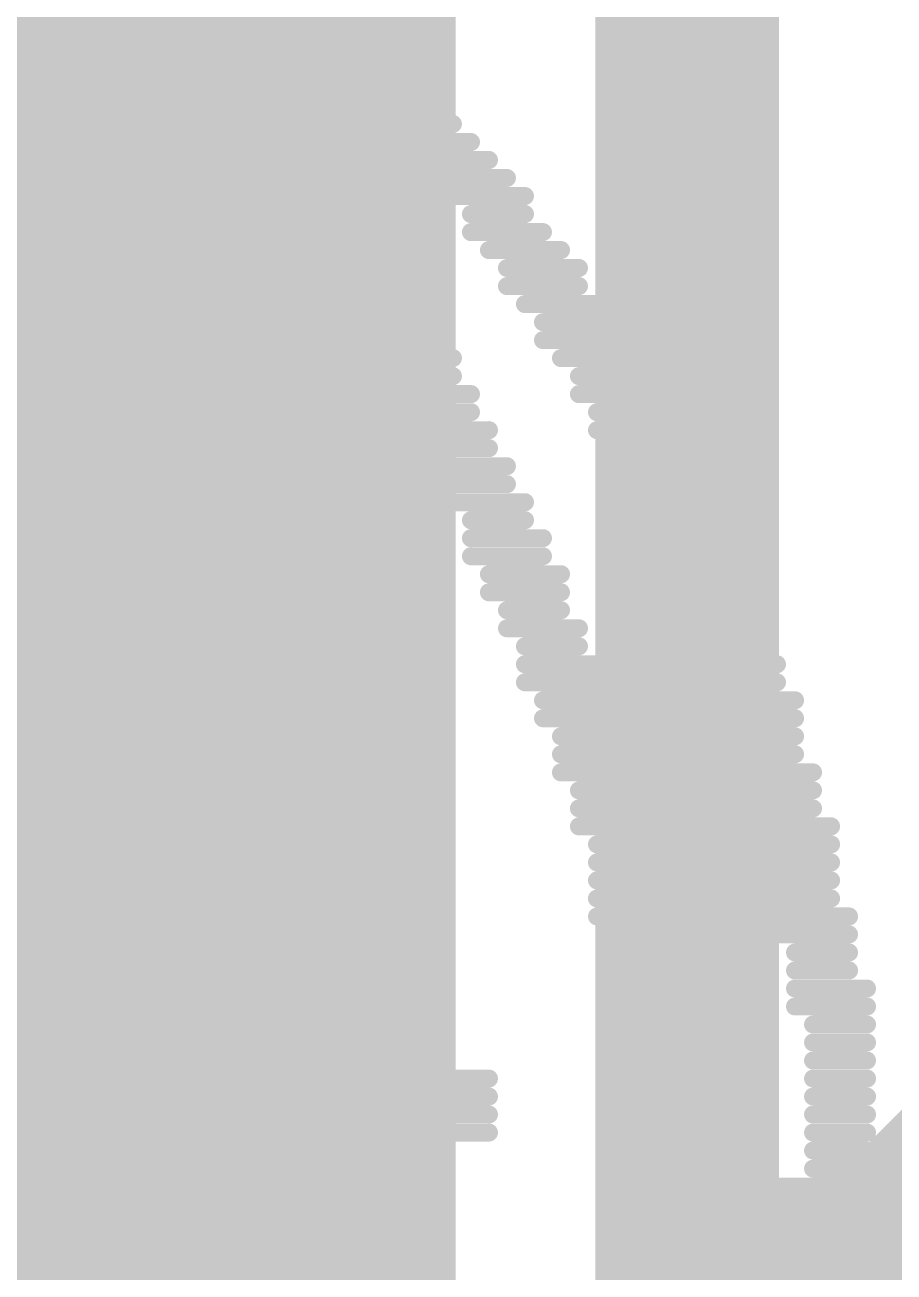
# Model space of a CAD drawing. Header units: inches. Extents: x -8 to 384, y -12 to 64.
# Drawn here: x 13.084 to 14.047, y -0.389 to 0.992 of the extents above; entities that cross this region are included whole.
import ezdxf

# ---------------------------------------------------------------- set-up
doc = ezdxf.new("R2010")
doc.units = ezdxf.units.IN
for name, color, linetype in [('Board_outline', 216, 'Continuous'), ('Bottom Layer', 5, 'Continuous'), ('Bottom Overlay', 54, 'Continuous'), ('Top Layer', 1, 'Continuous'), ('Top Paste', 8, 'Continuous'), ('Top Solder', 216, 'Continuous')]:
    doc.layers.add(name, color=color, linetype=linetype)

# ---------------------------------------------------------------- blocks, each defined once
blk = doc.blocks.new('X321532768KGD2SI_42')
at = {"layer": 'Top Layer'}
blk.add_hatch(color=1, dxfattribs=at).paths.add_polyline_path([(-1.75, 0.9), (-0.75, 0.9), (-0.75, -0.9), (-1.75, -0.9)])
at = {"layer": 'Top Paste'}
blk.add_hatch(color=8, dxfattribs=at).paths.add_polyline_path([(-1.75, 0.9), (-0.75, 0.9), (-0.75, -0.9), (-1.75, -0.9)])
at = {"layer": 'Top Solder'}
blk.add_hatch(color=216, dxfattribs=at).paths.add_polyline_path([(-1.8516, 1.0016), (-0.6484, 1.0016), (-0.6484, -1.0016), (-1.8516, -1.0016)])

msp = doc.modelspace()

# ---------------------------------------------------------------- hatches: boundary and pattern name
at = {"layer": 'Top Layer'}
for points in [[(13.4874, 1.4478), (12.446, 1.4478), (12.446, -0.3556), (13.4874, -0.3556)], [(13.2842, -1.1684), (13.2842, 0.9906), (12.573, 0.9906), (12.573, -1.1684)]]:
    msp.add_hatch(color=1, dxfattribs=at).paths.add_polyline_path(points)

# ---------------------------------------------------------------- linework, layer by layer
at = {"layer": 'Board_outline'}
msp.add_lwpolyline([(37.5368, 13.3604, 0.254, 0.254, 1), (-7.4632, 13.3604, 0.254, 0.254, 1)], format="xyseb", close=True, dxfattribs=at)
at = {"layer": 'Bottom Layer'}
msp.add_lwpolyline([(13.8645, -0.508, 0.1524, 0.1524, 0), (16.891, 2.5185, 0.1524, 0.1524, 0)], format="xyseb", dxfattribs=at)
at = {"layer": 'Bottom Overlay'}
for points in [[(13.1992, 1.0015, 0.0199, 0.0199, 0), (13.2989, 1.0015, 0.0199, 0.0199, 0)], [(13.3787, 1.0015, 0.0199, 0.0199, 0), (13.4385, 1.0015, 0.0199, 0.0199, 0)], [(13.2192, 0.9816, 0.0199, 0.0199, 0), (13.3189, 0.9816, 0.0199, 0.0199, 0)], [(13.3986, 0.9816, 0.0199, 0.0199, 0), (13.4784, 0.9816, 0.0199, 0.0199, 0)], [(13.2391, 0.9616, 0.0199, 0.0199, 0), (13.3189, 0.9616, 0.0199, 0.0199, 0)], [(13.3986, 0.9616, 0.0199, 0.0199, 0), (13.4983, 0.9616, 0.0199, 0.0199, 0)], [(13.259, 0.9417, 0.0199, 0.0199, 0), (13.3388, 0.9417, 0.0199, 0.0199, 0)], [(13.4186, 0.9417, 0.0199, 0.0199, 0), (13.5183, 0.9417, 0.0199, 0.0199, 0)], [(13.279, 0.9218, 0.0199, 0.0199, 0), (13.3587, 0.9218, 0.0199, 0.0199, 0)], [(13.4385, 0.9218, 0.0199, 0.0199, 0), (13.5183, 0.9218, 0.0199, 0.0199, 0)], [(13.2989, 0.9018, 0.0199, 0.0199, 0), (13.3787, 0.9018, 0.0199, 0.0199, 0)], [(13.4584, 0.9018, 0.0199, 0.0199, 0), (13.5382, 0.9018, 0.0199, 0.0199, 0)], [(13.2989, 0.8819, 0.0199, 0.0199, 0), (13.3986, 0.8819, 0.0199, 0.0199, 0)], [(13.4784, 0.8819, 0.0199, 0.0199, 0), (13.5581, 0.8819, 0.0199, 0.0199, 0)], [(13.3189, 0.8619, 0.0199, 0.0199, 0), (13.3986, 0.8619, 0.0199, 0.0199, 0)], [(13.4983, 0.8619, 0.0199, 0.0199, 0), (13.5781, 0.8619, 0.0199, 0.0199, 0)], [(13.3388, 0.842, 0.0199, 0.0199, 0), (13.4186, 0.842, 0.0199, 0.0199, 0)], [(13.5183, 0.842, 0.0199, 0.0199, 0), (13.598, 0.842, 0.0199, 0.0199, 0)], [(13.3587, 0.8221, 0.0199, 0.0199, 0), (13.4385, 0.8221, 0.0199, 0.0199, 0)], [(13.5382, 0.8221, 0.0199, 0.0199, 0), (13.618, 0.8221, 0.0199, 0.0199, 0)], [(13.3787, 0.8021, 0.0199, 0.0199, 0), (13.4385, 0.8021, 0.0199, 0.0199, 0)], [(13.5581, 0.8021, 0.0199, 0.0199, 0), (13.6379, 0.8021, 0.0199, 0.0199, 0)], [(13.3787, 0.7822, 0.0199, 0.0199, 0), (13.4584, 0.7822, 0.0199, 0.0199, 0)], [(13.5781, 0.7822, 0.0199, 0.0199, 0), (13.6379, 0.7822, 0.0199, 0.0199, 0)], [(13.3986, 0.7622, 0.0199, 0.0199, 0), (13.4784, 0.7622, 0.0199, 0.0199, 0)], [(13.5781, 0.7622, 0.0199, 0.0199, 0), (13.6578, 0.7622, 0.0199, 0.0199, 0)], [(13.4186, 0.7423, 0.0199, 0.0199, 0), (13.4784, 0.7423, 0.0199, 0.0199, 0)], [(13.598, 0.7423, 0.0199, 0.0199, 0), (13.6778, 0.7423, 0.0199, 0.0199, 0)], [(13.4186, 0.7224, 0.0199, 0.0199, 0), (13.4983, 0.7224, 0.0199, 0.0199, 0)], [(13.618, 0.7224, 0.0199, 0.0199, 0), (13.6977, 0.7224, 0.0199, 0.0199, 0)], [(13.4385, 0.7024, 0.0199, 0.0199, 0), (13.5183, 0.7024, 0.0199, 0.0199, 0)], [(13.618, 0.7024, 0.0199, 0.0199, 0), (13.6977, 0.7024, 0.0199, 0.0199, 0)], [(13.4385, 0.6825, 0.0199, 0.0199, 0), (13.5183, 0.6825, 0.0199, 0.0199, 0)], [(13.6379, 0.6825, 0.0199, 0.0199, 0), (13.7177, 0.6825, 0.0199, 0.0199, 0)], [(13.4584, 0.6625, 0.0199, 0.0199, 0), (13.5382, 0.6625, 0.0199, 0.0199, 0)], [(13.6578, 0.6625, 0.0199, 0.0199, 0), (13.7177, 0.6625, 0.0199, 0.0199, 0)], [(12.0626, 0.6426, 0.0199, 0.0199, 0), (13.279, 0.6426, 0.0199, 0.0199, 0)], [(13.4584, 0.6426, 0.0199, 0.0199, 0), (13.5382, 0.6426, 0.0199, 0.0199, 0)], [(13.6578, 0.6426, 0.0199, 0.0199, 0), (13.7376, 0.6426, 0.0199, 0.0199, 0)], [(11.9829, 0.6227, 0.0199, 0.0199, 0), (13.279, 0.6227, 0.0199, 0.0199, 0)], [(13.4784, 0.6227, 0.0199, 0.0199, 0), (13.5581, 0.6227, 0.0199, 0.0199, 0)], [(13.6778, 0.6227, 0.0199, 0.0199, 0), (13.7575, 0.6227, 0.0199, 0.0199, 0)], [(11.9829, 0.6027, 0.0199, 0.0199, 0), (13.279, 0.6027, 0.0199, 0.0199, 0)], [(13.4983, 0.6027, 0.0199, 0.0199, 0), (13.5581, 0.6027, 0.0199, 0.0199, 0)], [(13.6977, 0.6027, 0.0199, 0.0199, 0), (13.7575, 0.6027, 0.0199, 0.0199, 0)], [(11.9829, 0.5828, 0.0199, 0.0199, 0), (13.279, 0.5828, 0.0199, 0.0199, 0)], [(13.4983, 0.5828, 0.0199, 0.0199, 0), (13.5781, 0.5828, 0.0199, 0.0199, 0)], [(13.6977, 0.5828, 0.0199, 0.0199, 0), (13.7775, 0.5828, 0.0199, 0.0199, 0)], [(11.9829, 0.5628, 0.0199, 0.0199, 0), (13.279, 0.5628, 0.0199, 0.0199, 0)], [(13.4983, 0.5628, 0.0199, 0.0199, 0), (13.5781, 0.5628, 0.0199, 0.0199, 0)], [(13.7177, 0.5628, 0.0199, 0.0199, 0), (13.7775, 0.5628, 0.0199, 0.0199, 0)], [(13.5183, 0.5429, 0.0199, 0.0199, 0), (13.598, 0.5429, 0.0199, 0.0199, 0)], [(13.7177, 0.5429, 0.0199, 0.0199, 0), (13.7974, 0.5429, 0.0199, 0.0199, 0)], [(13.5382, 0.523, 0.0199, 0.0199, 0), (13.598, 0.523, 0.0199, 0.0199, 0)], [(13.7376, 0.523, 0.0199, 0.0199, 0), (13.7974, 0.523, 0.0199, 0.0199, 0)], [(13.5382, 0.503, 0.0199, 0.0199, 0), (13.618, 0.503, 0.0199, 0.0199, 0)], [(13.7376, 0.503, 0.0199, 0.0199, 0), (13.8174, 0.503, 0.0199, 0.0199, 0)], [(13.5581, 0.4831, 0.0199, 0.0199, 0), (13.618, 0.4831, 0.0199, 0.0199, 0)], [(13.7575, 0.4831, 0.0199, 0.0199, 0), (13.8174, 0.4831, 0.0199, 0.0199, 0)], [(13.5581, 0.4631, 0.0199, 0.0199, 0), (13.6379, 0.4631, 0.0199, 0.0199, 0)], [(13.7575, 0.4631, 0.0199, 0.0199, 0), (13.8373, 0.4631, 0.0199, 0.0199, 0)], [(13.5781, 0.4432, 0.0199, 0.0199, 0), (13.6379, 0.4432, 0.0199, 0.0199, 0)], [(13.7775, 0.4432, 0.0199, 0.0199, 0), (13.8373, 0.4432, 0.0199, 0.0199, 0)], [(13.5781, 0.4233, 0.0199, 0.0199, 0), (13.6578, 0.4233, 0.0199, 0.0199, 0)], [(13.7775, 0.4233, 0.0199, 0.0199, 0), (13.8572, 0.4233, 0.0199, 0.0199, 0)], [(13.5781, 0.4033, 0.0199, 0.0199, 0), (13.6578, 0.4033, 0.0199, 0.0199, 0)], [(13.7974, 0.4033, 0.0199, 0.0199, 0), (13.8572, 0.4033, 0.0199, 0.0199, 0)], [(13.598, 0.3834, 0.0199, 0.0199, 0), (13.6778, 0.3834, 0.0199, 0.0199, 0)], [(13.7974, 0.3834, 0.0199, 0.0199, 0), (13.8772, 0.3834, 0.0199, 0.0199, 0)], [(13.598, 0.3634, 0.0199, 0.0199, 0), (13.6778, 0.3634, 0.0199, 0.0199, 0)], [(13.7974, 0.3634, 0.0199, 0.0199, 0), (13.8772, 0.3634, 0.0199, 0.0199, 0)], [(13.618, 0.3435, 0.0199, 0.0199, 0), (13.6778, 0.3435, 0.0199, 0.0199, 0)], [(13.8174, 0.3435, 0.0199, 0.0199, 0), (13.8971, 0.3435, 0.0199, 0.0199, 0)], [(13.618, 0.3235, 0.0199, 0.0199, 0), (13.6977, 0.3235, 0.0199, 0.0199, 0)], [(13.8174, 0.3235, 0.0199, 0.0199, 0), (13.8971, 0.3235, 0.0199, 0.0199, 0)], [(13.6379, 0.3036, 0.0199, 0.0199, 0), (13.6977, 0.3036, 0.0199, 0.0199, 0)], [(13.8373, 0.3036, 0.0199, 0.0199, 0), (13.8971, 0.3036, 0.0199, 0.0199, 0)], [(13.6379, 0.2837, 0.0199, 0.0199, 0), (13.7177, 0.2837, 0.0199, 0.0199, 0)], [(13.8373, 0.2837, 0.0199, 0.0199, 0), (13.9171, 0.2837, 0.0199, 0.0199, 0)], [(13.6379, 0.2637, 0.0199, 0.0199, 0), (13.7177, 0.2637, 0.0199, 0.0199, 0)], [(13.8373, 0.2637, 0.0199, 0.0199, 0), (13.9171, 0.2637, 0.0199, 0.0199, 0)], [(13.6578, 0.2438, 0.0199, 0.0199, 0), (13.7177, 0.2438, 0.0199, 0.0199, 0)], [(13.8572, 0.2438, 0.0199, 0.0199, 0), (13.937, 0.2438, 0.0199, 0.0199, 0)], [(11.7635, 0.2239, 0.0199, 0.0199, 0), (13.4784, 0.2239, 0.0199, 0.0199, 0)], [(13.6578, 0.2239, 0.0199, 0.0199, 0), (13.7376, 0.2239, 0.0199, 0.0199, 0)], [(13.8572, 0.2239, 0.0199, 0.0199, 0), (13.937, 0.2239, 0.0199, 0.0199, 0)], [(11.7835, 0.2039, 0.0199, 0.0199, 0), (13.4784, 0.2039, 0.0199, 0.0199, 0)], [(13.6778, 0.2039, 0.0199, 0.0199, 0), (13.7376, 0.2039, 0.0199, 0.0199, 0)], [(13.8772, 0.2039, 0.0199, 0.0199, 0), (13.937, 0.2039, 0.0199, 0.0199, 0)], [(11.7635, 0.184, 0.0199, 0.0199, 0), (13.4784, 0.184, 0.0199, 0.0199, 0)], [(13.6778, 0.184, 0.0199, 0.0199, 0), (13.7376, 0.184, 0.0199, 0.0199, 0)], [(13.8772, 0.184, 0.0199, 0.0199, 0), (13.937, 0.184, 0.0199, 0.0199, 0)], [(11.7635, 0.164, 0.0199, 0.0199, 0), (13.4784, 0.164, 0.0199, 0.0199, 0)], [(13.6778, 0.164, 0.0199, 0.0199, 0), (13.7575, 0.164, 0.0199, 0.0199, 0)], [(13.8772, 0.164, 0.0199, 0.0199, 0), (13.9569, 0.164, 0.0199, 0.0199, 0)], [(13.6977, 0.1441, 0.0199, 0.0199, 0), (13.7575, 0.1441, 0.0199, 0.0199, 0)], [(13.8772, 0.1441, 0.0199, 0.0199, 0), (13.9569, 0.1441, 0.0199, 0.0199, 0)], [(13.6977, 0.1241, 0.0199, 0.0199, 0), (13.7575, 0.1241, 0.0199, 0.0199, 0)], [(13.8971, 0.1241, 0.0199, 0.0199, 0), (13.9569, 0.1241, 0.0199, 0.0199, 0)], [(13.6977, 0.1042, 0.0199, 0.0199, 0), (13.7575, 0.1042, 0.0199, 0.0199, 0)], [(13.8971, 0.1042, 0.0199, 0.0199, 0), (13.9769, 0.1042, 0.0199, 0.0199, 0)], [(13.7177, 0.0843, 0.0199, 0.0199, 0), (13.7775, 0.0843, 0.0199, 0.0199, 0)], [(13.9171, 0.0843, 0.0199, 0.0199, 0), (13.9769, 0.0843, 0.0199, 0.0199, 0)], [(13.7177, 0.0643, 0.0199, 0.0199, 0), (13.7775, 0.0643, 0.0199, 0.0199, 0)], [(13.9171, 0.0643, 0.0199, 0.0199, 0), (13.9769, 0.0643, 0.0199, 0.0199, 0)], [(13.7177, 0.0444, 0.0199, 0.0199, 0), (13.7775, 0.0444, 0.0199, 0.0199, 0)], [(13.9171, 0.0444, 0.0199, 0.0199, 0), (13.9769, 0.0444, 0.0199, 0.0199, 0)], [(13.7177, 0.0244, 0.0199, 0.0199, 0), (13.7974, 0.0244, 0.0199, 0.0199, 0)], [(13.9171, 0.0244, 0.0199, 0.0199, 0), (13.9769, 0.0244, 0.0199, 0.0199, 0)], [(13.7177, 0.0045, 0.0199, 0.0199, 0), (13.7974, 0.0045, 0.0199, 0.0199, 0)], [(13.9171, 0.0045, 0.0199, 0.0199, 0), (13.9968, 0.0045, 0.0199, 0.0199, 0)], [(13.7376, -0.0154, 0.0199, 0.0199, 0), (13.7974, -0.0154, 0.0199, 0.0199, 0)], [(13.9171, -0.0154, 0.0199, 0.0199, 0), (13.9968, -0.0154, 0.0199, 0.0199, 0)], [(13.7376, -0.0354, 0.0199, 0.0199, 0), (13.7974, -0.0354, 0.0199, 0.0199, 0)], [(13.937, -0.0354, 0.0199, 0.0199, 0), (13.9968, -0.0354, 0.0199, 0.0199, 0)], [(13.7376, -0.0553, 0.0199, 0.0199, 0), (13.7974, -0.0553, 0.0199, 0.0199, 0)], [(13.937, -0.0553, 0.0199, 0.0199, 0), (13.9968, -0.0553, 0.0199, 0.0199, 0)], [(13.7575, -0.0753, 0.0199, 0.0199, 0), (13.8174, -0.0753, 0.0199, 0.0199, 0)], [(13.937, -0.0753, 0.0199, 0.0199, 0), (14.0168, -0.0753, 0.0199, 0.0199, 0)], [(13.7575, -0.0952, 0.0199, 0.0199, 0), (13.8174, -0.0952, 0.0199, 0.0199, 0)], [(13.937, -0.0952, 0.0199, 0.0199, 0), (14.0168, -0.0952, 0.0199, 0.0199, 0)], [(13.7575, -0.1151, 0.0199, 0.0199, 0), (13.8174, -0.1151, 0.0199, 0.0199, 0)], [(13.9569, -0.1151, 0.0199, 0.0199, 0), (14.0168, -0.1151, 0.0199, 0.0199, 0)], [(13.7575, -0.1351, 0.0199, 0.0199, 0), (13.8174, -0.1351, 0.0199, 0.0199, 0)], [(13.9569, -0.1351, 0.0199, 0.0199, 0), (14.0168, -0.1351, 0.0199, 0.0199, 0)], [(13.7575, -0.155, 0.0199, 0.0199, 0), (13.8174, -0.155, 0.0199, 0.0199, 0)], [(13.9569, -0.155, 0.0199, 0.0199, 0), (14.0168, -0.155, 0.0199, 0.0199, 0)], [(11.7236, -0.175, 0.0199, 0.0199, 0), (13.598, -0.175, 0.0199, 0.0199, 0)], [(13.7575, -0.175, 0.0199, 0.0199, 0), (13.8174, -0.175, 0.0199, 0.0199, 0)], [(13.9569, -0.175, 0.0199, 0.0199, 0), (14.0168, -0.175, 0.0199, 0.0199, 0)], [(11.5442, -0.1949, 0.0199, 0.0199, 0), (13.598, -0.1949, 0.0199, 0.0199, 0)], [(13.7575, -0.1949, 0.0199, 0.0199, 0), (13.8174, -0.1949, 0.0199, 0.0199, 0)], [(13.9569, -0.1949, 0.0199, 0.0199, 0), (14.0168, -0.1949, 0.0199, 0.0199, 0)], [(11.5641, -0.2148, 0.0199, 0.0199, 0), (13.598, -0.2148, 0.0199, 0.0199, 0)], [(13.7575, -0.2148, 0.0199, 0.0199, 0), (13.8373, -0.2148, 0.0199, 0.0199, 0)], [(13.9569, -0.2148, 0.0199, 0.0199, 0), (14.0168, -0.2148, 0.0199, 0.0199, 0)], [(11.5442, -0.2348, 0.0199, 0.0199, 0), (13.598, -0.2348, 0.0199, 0.0199, 0)], [(13.7575, -0.2348, 0.0199, 0.0199, 0), (13.8373, -0.2348, 0.0199, 0.0199, 0)], [(13.9569, -0.2348, 0.0199, 0.0199, 0), (14.0168, -0.2348, 0.0199, 0.0199, 0)], [(13.7575, -0.2547, 0.0199, 0.0199, 0), (13.8373, -0.2547, 0.0199, 0.0199, 0)], [(13.9569, -0.2547, 0.0199, 0.0199, 0), (14.0168, -0.2547, 0.0199, 0.0199, 0)], [(13.7575, -0.2747, 0.0199, 0.0199, 0), (13.8373, -0.2747, 0.0199, 0.0199, 0)], [(13.9569, -0.2747, 0.0199, 0.0199, 0), (14.0168, -0.2747, 0.0199, 0.0199, 0)], [(13.7775, -0.2946, 0.0199, 0.0199, 0), (14.0367, -0.2946, 0.0199, 0.0199, 0)], [(13.7775, -0.3145, 0.0199, 0.0199, 0), (14.0367, -0.3145, 0.0199, 0.0199, 0)], [(13.7775, -0.3345, 0.0199, 0.0199, 0), (14.0367, -0.3345, 0.0199, 0.0199, 0)], [(13.7775, -0.3544, 0.0199, 0.0199, 0), (14.0367, -0.3544, 0.0199, 0.0199, 0)]]:
    msp.add_lwpolyline(points, format="xyseb", dxfattribs=at)
for points in [[(13.2142, 0.9816, 0.00997, 0.00997, 1), (13.2241, 0.9816, 0.00997, 0.00997, 1)], [(13.3139, 0.9816, 0.00997, 0.00997, 1), (13.3238, 0.9816, 0.00997, 0.00997, 1)], [(13.3936, 0.9816, 0.00997, 0.00997, 1), (13.4036, 0.9816, 0.00997, 0.00997, 1)], [(13.4734, 0.9816, 0.00997, 0.00997, 1), (13.4834, 0.9816, 0.00997, 0.00997, 1)], [(13.2341, 0.9616, 0.00997, 0.00997, 1), (13.2441, 0.9616, 0.00997, 0.00997, 1)], [(13.3139, 0.9616, 0.00997, 0.00997, 1), (13.3238, 0.9616, 0.00997, 0.00997, 1)], [(13.3936, 0.9616, 0.00997, 0.00997, 1), (13.4036, 0.9616, 0.00997, 0.00997, 1)], [(13.4933, 0.9616, 0.00997, 0.00997, 1), (13.5033, 0.9616, 0.00997, 0.00997, 1)], [(13.2541, 0.9417, 0.00997, 0.00997, 1), (13.264, 0.9417, 0.00997, 0.00997, 1)], [(13.3338, 0.9417, 0.00997, 0.00997, 1), (13.3438, 0.9417, 0.00997, 0.00997, 1)], [(13.4136, 0.9417, 0.00997, 0.00997, 1), (13.4235, 0.9417, 0.00997, 0.00997, 1)], [(13.5133, 0.9417, 0.00997, 0.00997, 1), (13.5232, 0.9417, 0.00997, 0.00997, 1)], [(13.274, 0.9218, 0.00997, 0.00997, 1), (13.284, 0.9218, 0.00997, 0.00997, 1)], [(13.3538, 0.9218, 0.00997, 0.00997, 1), (13.3637, 0.9218, 0.00997, 0.00997, 1)], [(13.4335, 0.9218, 0.00997, 0.00997, 1), (13.4435, 0.9218, 0.00997, 0.00997, 1)], [(13.5133, 0.9218, 0.00997, 0.00997, 1), (13.5232, 0.9218, 0.00997, 0.00997, 1)], [(13.2939, 0.9018, 0.00997, 0.00997, 1), (13.3039, 0.9018, 0.00997, 0.00997, 1)], [(13.3737, 0.9018, 0.00997, 0.00997, 1), (13.3837, 0.9018, 0.00997, 0.00997, 1)], [(13.4535, 0.9018, 0.00997, 0.00997, 1), (13.4634, 0.9018, 0.00997, 0.00997, 1)], [(13.5332, 0.9018, 0.00997, 0.00997, 1), (13.5432, 0.9018, 0.00997, 0.00997, 1)], [(13.2939, 0.8819, 0.00997, 0.00997, 1), (13.3039, 0.8819, 0.00997, 0.00997, 1)], [(13.3936, 0.8819, 0.00997, 0.00997, 1), (13.4036, 0.8819, 0.00997, 0.00997, 1)], [(13.4734, 0.8819, 0.00997, 0.00997, 1), (13.4834, 0.8819, 0.00997, 0.00997, 1)], [(13.5532, 0.8819, 0.00997, 0.00997, 1), (13.5631, 0.8819, 0.00997, 0.00997, 1)], [(13.3139, 0.8619, 0.00997, 0.00997, 1), (13.3238, 0.8619, 0.00997, 0.00997, 1)], [(13.3936, 0.8619, 0.00997, 0.00997, 1), (13.4036, 0.8619, 0.00997, 0.00997, 1)], [(13.4933, 0.8619, 0.00997, 0.00997, 1), (13.5033, 0.8619, 0.00997, 0.00997, 1)], [(13.5731, 0.8619, 0.00997, 0.00997, 1), (13.5831, 0.8619, 0.00997, 0.00997, 1)], [(13.3338, 0.842, 0.00997, 0.00997, 1), (13.3438, 0.842, 0.00997, 0.00997, 1)], [(13.4136, 0.842, 0.00997, 0.00997, 1), (13.4235, 0.842, 0.00997, 0.00997, 1)], [(13.5133, 0.842, 0.00997, 0.00997, 1), (13.5232, 0.842, 0.00997, 0.00997, 1)], [(13.593, 0.842, 0.00997, 0.00997, 1), (13.603, 0.842, 0.00997, 0.00997, 1)], [(13.3538, 0.8221, 0.00997, 0.00997, 1), (13.3637, 0.8221, 0.00997, 0.00997, 1)], [(13.4335, 0.8221, 0.00997, 0.00997, 1), (13.4435, 0.8221, 0.00997, 0.00997, 1)], [(13.5332, 0.8221, 0.00997, 0.00997, 1), (13.5432, 0.8221, 0.00997, 0.00997, 1)], [(13.613, 0.8221, 0.00997, 0.00997, 1), (13.6229, 0.8221, 0.00997, 0.00997, 1)], [(13.3737, 0.8021, 0.00997, 0.00997, 1), (13.3837, 0.8021, 0.00997, 0.00997, 1)], [(13.4335, 0.8021, 0.00997, 0.00997, 1), (13.4435, 0.8021, 0.00997, 0.00997, 1)], [(13.5532, 0.8021, 0.00997, 0.00997, 1), (13.5631, 0.8021, 0.00997, 0.00997, 1)], [(13.6329, 0.8021, 0.00997, 0.00997, 1), (13.6429, 0.8021, 0.00997, 0.00997, 1)], [(13.3737, 0.7822, 0.00997, 0.00997, 1), (13.3837, 0.7822, 0.00997, 0.00997, 1)], [(13.4535, 0.7822, 0.00997, 0.00997, 1), (13.4634, 0.7822, 0.00997, 0.00997, 1)], [(13.5731, 0.7822, 0.00997, 0.00997, 1), (13.5831, 0.7822, 0.00997, 0.00997, 1)], [(13.6329, 0.7822, 0.00997, 0.00997, 1), (13.6429, 0.7822, 0.00997, 0.00997, 1)], [(13.3936, 0.7622, 0.00997, 0.00997, 1), (13.4036, 0.7622, 0.00997, 0.00997, 1)], [(13.4734, 0.7622, 0.00997, 0.00997, 1), (13.4834, 0.7622, 0.00997, 0.00997, 1)], [(13.5731, 0.7622, 0.00997, 0.00997, 1), (13.5831, 0.7622, 0.00997, 0.00997, 1)], [(13.6529, 0.7622, 0.00997, 0.00997, 1), (13.6628, 0.7622, 0.00997, 0.00997, 1)], [(13.4136, 0.7423, 0.00997, 0.00997, 1), (13.4235, 0.7423, 0.00997, 0.00997, 1)], [(13.4734, 0.7423, 0.00997, 0.00997, 1), (13.4834, 0.7423, 0.00997, 0.00997, 1)], [(13.593, 0.7423, 0.00997, 0.00997, 1), (13.603, 0.7423, 0.00997, 0.00997, 1)], [(13.6728, 0.7423, 0.00997, 0.00997, 1), (13.6828, 0.7423, 0.00997, 0.00997, 1)], [(13.4136, 0.7224, 0.00997, 0.00997, 1), (13.4235, 0.7224, 0.00997, 0.00997, 1)], [(13.4933, 0.7224, 0.00997, 0.00997, 1), (13.5033, 0.7224, 0.00997, 0.00997, 1)], [(13.613, 0.7224, 0.00997, 0.00997, 1), (13.6229, 0.7224, 0.00997, 0.00997, 1)], [(13.6927, 0.7224, 0.00997, 0.00997, 1), (13.7027, 0.7224, 0.00997, 0.00997, 1)], [(13.4335, 0.7024, 0.00997, 0.00997, 1), (13.4435, 0.7024, 0.00997, 0.00997, 1)], [(13.5133, 0.7024, 0.00997, 0.00997, 1), (13.5232, 0.7024, 0.00997, 0.00997, 1)], [(13.613, 0.7024, 0.00997, 0.00997, 1), (13.6229, 0.7024, 0.00997, 0.00997, 1)], [(13.6927, 0.7024, 0.00997, 0.00997, 1), (13.7027, 0.7024, 0.00997, 0.00997, 1)], [(13.4335, 0.6825, 0.00997, 0.00997, 1), (13.4435, 0.6825, 0.00997, 0.00997, 1)], [(13.5133, 0.6825, 0.00997, 0.00997, 1), (13.5232, 0.6825, 0.00997, 0.00997, 1)], [(13.6329, 0.6825, 0.00997, 0.00997, 1), (13.6429, 0.6825, 0.00997, 0.00997, 1)], [(13.7127, 0.6825, 0.00997, 0.00997, 1), (13.7226, 0.6825, 0.00997, 0.00997, 1)], [(13.4535, 0.6625, 0.00997, 0.00997, 1), (13.4634, 0.6625, 0.00997, 0.00997, 1)], [(13.5332, 0.6625, 0.00997, 0.00997, 1), (13.5432, 0.6625, 0.00997, 0.00997, 1)], [(13.6529, 0.6625, 0.00997, 0.00997, 1), (13.6628, 0.6625, 0.00997, 0.00997, 1)], [(13.7127, 0.6625, 0.00997, 0.00997, 1), (13.7226, 0.6625, 0.00997, 0.00997, 1)], [(13.274, 0.6426, 0.00997, 0.00997, 1), (13.284, 0.6426, 0.00997, 0.00997, 1)], [(13.4535, 0.6426, 0.00997, 0.00997, 1), (13.4634, 0.6426, 0.00997, 0.00997, 1)], [(13.5332, 0.6426, 0.00997, 0.00997, 1), (13.5432, 0.6426, 0.00997, 0.00997, 1)], [(13.6529, 0.6426, 0.00997, 0.00997, 1), (13.6628, 0.6426, 0.00997, 0.00997, 1)], [(13.7326, 0.6426, 0.00997, 0.00997, 1), (13.7426, 0.6426, 0.00997, 0.00997, 1)], [(13.274, 0.6227, 0.00997, 0.00997, 1), (13.284, 0.6227, 0.00997, 0.00997, 1)], [(13.4734, 0.6227, 0.00997, 0.00997, 1), (13.4834, 0.6227, 0.00997, 0.00997, 1)], [(13.5532, 0.6227, 0.00997, 0.00997, 1), (13.5631, 0.6227, 0.00997, 0.00997, 1)], [(13.6728, 0.6227, 0.00997, 0.00997, 1), (13.6828, 0.6227, 0.00997, 0.00997, 1)], [(13.7526, 0.6227, 0.00997, 0.00997, 1), (13.7625, 0.6227, 0.00997, 0.00997, 1)], [(13.274, 0.6027, 0.00997, 0.00997, 1), (13.284, 0.6027, 0.00997, 0.00997, 1)], [(13.4933, 0.6027, 0.00997, 0.00997, 1), (13.5033, 0.6027, 0.00997, 0.00997, 1)], [(13.5532, 0.6027, 0.00997, 0.00997, 1), (13.5631, 0.6027, 0.00997, 0.00997, 1)], [(13.6927, 0.6027, 0.00997, 0.00997, 1), (13.7027, 0.6027, 0.00997, 0.00997, 1)], [(13.7526, 0.6027, 0.00997, 0.00997, 1), (13.7625, 0.6027, 0.00997, 0.00997, 1)], [(13.274, 0.5828, 0.00997, 0.00997, 1), (13.284, 0.5828, 0.00997, 0.00997, 1)], [(13.4933, 0.5828, 0.00997, 0.00997, 1), (13.5033, 0.5828, 0.00997, 0.00997, 1)], [(13.5731, 0.5828, 0.00997, 0.00997, 1), (13.5831, 0.5828, 0.00997, 0.00997, 1)], [(13.6927, 0.5828, 0.00997, 0.00997, 1), (13.7027, 0.5828, 0.00997, 0.00997, 1)], [(13.7725, 0.5828, 0.00997, 0.00997, 1), (13.7825, 0.5828, 0.00997, 0.00997, 1)], [(13.274, 0.5628, 0.00997, 0.00997, 1), (13.284, 0.5628, 0.00997, 0.00997, 1)], [(13.4933, 0.5628, 0.00997, 0.00997, 1), (13.5033, 0.5628, 0.00997, 0.00997, 1)], [(13.5731, 0.5628, 0.00997, 0.00997, 1), (13.5831, 0.5628, 0.00997, 0.00997, 1)], [(13.7127, 0.5628, 0.00997, 0.00997, 1), (13.7226, 0.5628, 0.00997, 0.00997, 1)], [(13.7725, 0.5628, 0.00997, 0.00997, 1), (13.7825, 0.5628, 0.00997, 0.00997, 1)], [(13.5133, 0.5429, 0.00997, 0.00997, 1), (13.5232, 0.5429, 0.00997, 0.00997, 1)], [(13.593, 0.5429, 0.00997, 0.00997, 1), (13.603, 0.5429, 0.00997, 0.00997, 1)], [(13.7127, 0.5429, 0.00997, 0.00997, 1), (13.7226, 0.5429, 0.00997, 0.00997, 1)], [(13.7924, 0.5429, 0.00997, 0.00997, 1), (13.8024, 0.5429, 0.00997, 0.00997, 1)], [(13.5332, 0.523, 0.00997, 0.00997, 1), (13.5432, 0.523, 0.00997, 0.00997, 1)], [(13.593, 0.523, 0.00997, 0.00997, 1), (13.603, 0.523, 0.00997, 0.00997, 1)], [(13.7326, 0.523, 0.00997, 0.00997, 1), (13.7426, 0.523, 0.00997, 0.00997, 1)], [(13.7924, 0.523, 0.00997, 0.00997, 1), (13.8024, 0.523, 0.00997, 0.00997, 1)], [(13.5332, 0.503, 0.00997, 0.00997, 1), (13.5432, 0.503, 0.00997, 0.00997, 1)], [(13.613, 0.503, 0.00997, 0.00997, 1), (13.6229, 0.503, 0.00997, 0.00997, 1)], [(13.7326, 0.503, 0.00997, 0.00997, 1), (13.7426, 0.503, 0.00997, 0.00997, 1)], [(13.8124, 0.503, 0.00997, 0.00997, 1), (13.8223, 0.503, 0.00997, 0.00997, 1)], [(13.5532, 0.4831, 0.00997, 0.00997, 1), (13.5631, 0.4831, 0.00997, 0.00997, 1)], [(13.613, 0.4831, 0.00997, 0.00997, 1), (13.6229, 0.4831, 0.00997, 0.00997, 1)], [(13.7526, 0.4831, 0.00997, 0.00997, 1), (13.7625, 0.4831, 0.00997, 0.00997, 1)], [(13.8124, 0.4831, 0.00997, 0.00997, 1), (13.8223, 0.4831, 0.00997, 0.00997, 1)], [(13.5532, 0.4631, 0.00997, 0.00997, 1), (13.5631, 0.4631, 0.00997, 0.00997, 1)], [(13.6329, 0.4631, 0.00997, 0.00997, 1), (13.6429, 0.4631, 0.00997, 0.00997, 1)], [(13.7526, 0.4631, 0.00997, 0.00997, 1), (13.7625, 0.4631, 0.00997, 0.00997, 1)], [(13.8323, 0.4631, 0.00997, 0.00997, 1), (13.8423, 0.4631, 0.00997, 0.00997, 1)], [(13.5731, 0.4432, 0.00997, 0.00997, 1), (13.5831, 0.4432, 0.00997, 0.00997, 1)], [(13.6329, 0.4432, 0.00997, 0.00997, 1), (13.6429, 0.4432, 0.00997, 0.00997, 1)], [(13.7725, 0.4432, 0.00997, 0.00997, 1), (13.7825, 0.4432, 0.00997, 0.00997, 1)], [(13.8323, 0.4432, 0.00997, 0.00997, 1), (13.8423, 0.4432, 0.00997, 0.00997, 1)], [(13.5731, 0.4233, 0.00997, 0.00997, 1), (13.5831, 0.4233, 0.00997, 0.00997, 1)], [(13.6529, 0.4233, 0.00997, 0.00997, 1), (13.6628, 0.4233, 0.00997, 0.00997, 1)], [(13.7725, 0.4233, 0.00997, 0.00997, 1), (13.7825, 0.4233, 0.00997, 0.00997, 1)], [(13.8523, 0.4233, 0.00997, 0.00997, 1), (13.8622, 0.4233, 0.00997, 0.00997, 1)], [(13.5731, 0.4033, 0.00997, 0.00997, 1), (13.5831, 0.4033, 0.00997, 0.00997, 1)], [(13.6529, 0.4033, 0.00997, 0.00997, 1), (13.6628, 0.4033, 0.00997, 0.00997, 1)], [(13.7924, 0.4033, 0.00997, 0.00997, 1), (13.8024, 0.4033, 0.00997, 0.00997, 1)], [(13.8523, 0.4033, 0.00997, 0.00997, 1), (13.8622, 0.4033, 0.00997, 0.00997, 1)], [(13.593, 0.3834, 0.00997, 0.00997, 1), (13.603, 0.3834, 0.00997, 0.00997, 1)], [(13.6728, 0.3834, 0.00997, 0.00997, 1), (13.6828, 0.3834, 0.00997, 0.00997, 1)], [(13.7924, 0.3834, 0.00997, 0.00997, 1), (13.8024, 0.3834, 0.00997, 0.00997, 1)], [(13.8722, 0.3834, 0.00997, 0.00997, 1), (13.8822, 0.3834, 0.00997, 0.00997, 1)], [(13.593, 0.3634, 0.00997, 0.00997, 1), (13.603, 0.3634, 0.00997, 0.00997, 1)], [(13.6728, 0.3634, 0.00997, 0.00997, 1), (13.6828, 0.3634, 0.00997, 0.00997, 1)], [(13.7924, 0.3634, 0.00997, 0.00997, 1), (13.8024, 0.3634, 0.00997, 0.00997, 1)], [(13.8722, 0.3634, 0.00997, 0.00997, 1), (13.8822, 0.3634, 0.00997, 0.00997, 1)], [(13.613, 0.3435, 0.00997, 0.00997, 1), (13.6229, 0.3435, 0.00997, 0.00997, 1)], [(13.6728, 0.3435, 0.00997, 0.00997, 1), (13.6828, 0.3435, 0.00997, 0.00997, 1)], [(13.8124, 0.3435, 0.00997, 0.00997, 1), (13.8223, 0.3435, 0.00997, 0.00997, 1)], [(13.8921, 0.3435, 0.00997, 0.00997, 1), (13.9021, 0.3435, 0.00997, 0.00997, 1)], [(13.613, 0.3235, 0.00997, 0.00997, 1), (13.6229, 0.3235, 0.00997, 0.00997, 1)], [(13.6927, 0.3235, 0.00997, 0.00997, 1), (13.7027, 0.3235, 0.00997, 0.00997, 1)], [(13.8124, 0.3235, 0.00997, 0.00997, 1), (13.8223, 0.3235, 0.00997, 0.00997, 1)], [(13.8921, 0.3235, 0.00997, 0.00997, 1), (13.9021, 0.3235, 0.00997, 0.00997, 1)], [(13.6329, 0.3036, 0.00997, 0.00997, 1), (13.6429, 0.3036, 0.00997, 0.00997, 1)], [(13.6927, 0.3036, 0.00997, 0.00997, 1), (13.7027, 0.3036, 0.00997, 0.00997, 1)], [(13.8323, 0.3036, 0.00997, 0.00997, 1), (13.8423, 0.3036, 0.00997, 0.00997, 1)], [(13.8921, 0.3036, 0.00997, 0.00997, 1), (13.9021, 0.3036, 0.00997, 0.00997, 1)], [(13.6329, 0.2837, 0.00997, 0.00997, 1), (13.6429, 0.2837, 0.00997, 0.00997, 1)], [(13.7127, 0.2837, 0.00997, 0.00997, 1), (13.7226, 0.2837, 0.00997, 0.00997, 1)], [(13.8323, 0.2837, 0.00997, 0.00997, 1), (13.8423, 0.2837, 0.00997, 0.00997, 1)], [(13.9121, 0.2837, 0.00997, 0.00997, 1), (13.922, 0.2837, 0.00997, 0.00997, 1)], [(13.6329, 0.2637, 0.00997, 0.00997, 1), (13.6429, 0.2637, 0.00997, 0.00997, 1)], [(13.7127, 0.2637, 0.00997, 0.00997, 1), (13.7226, 0.2637, 0.00997, 0.00997, 1)], [(13.8323, 0.2637, 0.00997, 0.00997, 1), (13.8423, 0.2637, 0.00997, 0.00997, 1)], [(13.9121, 0.2637, 0.00997, 0.00997, 1), (13.922, 0.2637, 0.00997, 0.00997, 1)], [(13.6529, 0.2438, 0.00997, 0.00997, 1), (13.6628, 0.2438, 0.00997, 0.00997, 1)], [(13.7127, 0.2438, 0.00997, 0.00997, 1), (13.7226, 0.2438, 0.00997, 0.00997, 1)], [(13.8523, 0.2438, 0.00997, 0.00997, 1), (13.8622, 0.2438, 0.00997, 0.00997, 1)], [(13.932, 0.2438, 0.00997, 0.00997, 1), (13.942, 0.2438, 0.00997, 0.00997, 1)], [(13.4734, 0.2239, 0.00997, 0.00997, 1), (13.4834, 0.2239, 0.00997, 0.00997, 1)], [(13.6529, 0.2239, 0.00997, 0.00997, 1), (13.6628, 0.2239, 0.00997, 0.00997, 1)], [(13.7326, 0.2239, 0.00997, 0.00997, 1), (13.7426, 0.2239, 0.00997, 0.00997, 1)], [(13.8523, 0.2239, 0.00997, 0.00997, 1), (13.8622, 0.2239, 0.00997, 0.00997, 1)], [(13.932, 0.2239, 0.00997, 0.00997, 1), (13.942, 0.2239, 0.00997, 0.00997, 1)], [(13.4734, 0.2039, 0.00997, 0.00997, 1), (13.4834, 0.2039, 0.00997, 0.00997, 1)], [(13.6728, 0.2039, 0.00997, 0.00997, 1), (13.6828, 0.2039, 0.00997, 0.00997, 1)], [(13.7326, 0.2039, 0.00997, 0.00997, 1), (13.7426, 0.2039, 0.00997, 0.00997, 1)], [(13.8722, 0.2039, 0.00997, 0.00997, 1), (13.8822, 0.2039, 0.00997, 0.00997, 1)], [(13.932, 0.2039, 0.00997, 0.00997, 1), (13.942, 0.2039, 0.00997, 0.00997, 1)], [(13.4734, 0.184, 0.00997, 0.00997, 1), (13.4834, 0.184, 0.00997, 0.00997, 1)], [(13.6728, 0.184, 0.00997, 0.00997, 1), (13.6828, 0.184, 0.00997, 0.00997, 1)], [(13.7326, 0.184, 0.00997, 0.00997, 1), (13.7426, 0.184, 0.00997, 0.00997, 1)], [(13.8722, 0.184, 0.00997, 0.00997, 1), (13.8822, 0.184, 0.00997, 0.00997, 1)], [(13.932, 0.184, 0.00997, 0.00997, 1), (13.942, 0.184, 0.00997, 0.00997, 1)], [(13.4734, 0.164, 0.00997, 0.00997, 1), (13.4834, 0.164, 0.00997, 0.00997, 1)], [(13.6728, 0.164, 0.00997, 0.00997, 1), (13.6828, 0.164, 0.00997, 0.00997, 1)], [(13.7526, 0.164, 0.00997, 0.00997, 1), (13.7625, 0.164, 0.00997, 0.00997, 1)], [(13.8722, 0.164, 0.00997, 0.00997, 1), (13.8822, 0.164, 0.00997, 0.00997, 1)], [(13.952, 0.164, 0.00997, 0.00997, 1), (13.9619, 0.164, 0.00997, 0.00997, 1)], [(13.6927, 0.1441, 0.00997, 0.00997, 1), (13.7027, 0.1441, 0.00997, 0.00997, 1)], [(13.7526, 0.1441, 0.00997, 0.00997, 1), (13.7625, 0.1441, 0.00997, 0.00997, 1)], [(13.8722, 0.1441, 0.00997, 0.00997, 1), (13.8822, 0.1441, 0.00997, 0.00997, 1)], [(13.952, 0.1441, 0.00997, 0.00997, 1), (13.9619, 0.1441, 0.00997, 0.00997, 1)], [(13.6927, 0.1241, 0.00997, 0.00997, 1), (13.7027, 0.1241, 0.00997, 0.00997, 1)], [(13.7526, 0.1241, 0.00997, 0.00997, 1), (13.7625, 0.1241, 0.00997, 0.00997, 1)], [(13.8921, 0.1241, 0.00997, 0.00997, 1), (13.9021, 0.1241, 0.00997, 0.00997, 1)], [(13.952, 0.1241, 0.00997, 0.00997, 1), (13.9619, 0.1241, 0.00997, 0.00997, 1)], [(13.6927, 0.1042, 0.00997, 0.00997, 1), (13.7027, 0.1042, 0.00997, 0.00997, 1)], [(13.7526, 0.1042, 0.00997, 0.00997, 1), (13.7625, 0.1042, 0.00997, 0.00997, 1)], [(13.8921, 0.1042, 0.00997, 0.00997, 1), (13.9021, 0.1042, 0.00997, 0.00997, 1)], [(13.9719, 0.1042, 0.00997, 0.00997, 1), (13.9819, 0.1042, 0.00997, 0.00997, 1)], [(13.7127, 0.0843, 0.00997, 0.00997, 1), (13.7226, 0.0843, 0.00997, 0.00997, 1)], [(13.7725, 0.0843, 0.00997, 0.00997, 1), (13.7825, 0.0843, 0.00997, 0.00997, 1)], [(13.9121, 0.0843, 0.00997, 0.00997, 1), (13.922, 0.0843, 0.00997, 0.00997, 1)], [(13.9719, 0.0843, 0.00997, 0.00997, 1), (13.9819, 0.0843, 0.00997, 0.00997, 1)], [(13.7127, 0.0643, 0.00997, 0.00997, 1), (13.7226, 0.0643, 0.00997, 0.00997, 1)], [(13.7725, 0.0643, 0.00997, 0.00997, 1), (13.7825, 0.0643, 0.00997, 0.00997, 1)], [(13.9121, 0.0643, 0.00997, 0.00997, 1), (13.922, 0.0643, 0.00997, 0.00997, 1)], [(13.9719, 0.0643, 0.00997, 0.00997, 1), (13.9819, 0.0643, 0.00997, 0.00997, 1)], [(13.7127, 0.0444, 0.00997, 0.00997, 1), (13.7226, 0.0444, 0.00997, 0.00997, 1)], [(13.7725, 0.0444, 0.00997, 0.00997, 1), (13.7825, 0.0444, 0.00997, 0.00997, 1)], [(13.9121, 0.0444, 0.00997, 0.00997, 1), (13.922, 0.0444, 0.00997, 0.00997, 1)], [(13.9719, 0.0444, 0.00997, 0.00997, 1), (13.9819, 0.0444, 0.00997, 0.00997, 1)], [(13.7127, 0.0244, 0.00997, 0.00997, 1), (13.7226, 0.0244, 0.00997, 0.00997, 1)], [(13.7924, 0.0244, 0.00997, 0.00997, 1), (13.8024, 0.0244, 0.00997, 0.00997, 1)], [(13.9121, 0.0244, 0.00997, 0.00997, 1), (13.922, 0.0244, 0.00997, 0.00997, 1)], [(13.9719, 0.0244, 0.00997, 0.00997, 1), (13.9819, 0.0244, 0.00997, 0.00997, 1)], [(13.7127, 0.0045, 0.00997, 0.00997, 1), (13.7226, 0.0045, 0.00997, 0.00997, 1)], [(13.7924, 0.0045, 0.00997, 0.00997, 1), (13.8024, 0.0045, 0.00997, 0.00997, 1)], [(13.9121, 0.0045, 0.00997, 0.00997, 1), (13.922, 0.0045, 0.00997, 0.00997, 1)], [(13.9918, 0.0045, 0.00997, 0.00997, 1), (14.0018, 0.0045, 0.00997, 0.00997, 1)], [(13.7326, -0.0154, 0.00997, 0.00997, 1), (13.7426, -0.0154, 0.00997, 0.00997, 1)], [(13.7924, -0.0154, 0.00997, 0.00997, 1), (13.8024, -0.0154, 0.00997, 0.00997, 1)], [(13.9121, -0.0154, 0.00997, 0.00997, 1), (13.922, -0.0154, 0.00997, 0.00997, 1)], [(13.9918, -0.0154, 0.00997, 0.00997, 1), (14.0018, -0.0154, 0.00997, 0.00997, 1)], [(13.7326, -0.0354, 0.00997, 0.00997, 1), (13.7426, -0.0354, 0.00997, 0.00997, 1)], [(13.7924, -0.0354, 0.00997, 0.00997, 1), (13.8024, -0.0354, 0.00997, 0.00997, 1)], [(13.932, -0.0354, 0.00997, 0.00997, 1), (13.942, -0.0354, 0.00997, 0.00997, 1)], [(13.9918, -0.0354, 0.00997, 0.00997, 1), (14.0018, -0.0354, 0.00997, 0.00997, 1)], [(13.7326, -0.0553, 0.00997, 0.00997, 1), (13.7426, -0.0553, 0.00997, 0.00997, 1)], [(13.7924, -0.0553, 0.00997, 0.00997, 1), (13.8024, -0.0553, 0.00997, 0.00997, 1)], [(13.932, -0.0553, 0.00997, 0.00997, 1), (13.942, -0.0553, 0.00997, 0.00997, 1)], [(13.9918, -0.0553, 0.00997, 0.00997, 1), (14.0018, -0.0553, 0.00997, 0.00997, 1)], [(13.7526, -0.0753, 0.00997, 0.00997, 1), (13.7625, -0.0753, 0.00997, 0.00997, 1)], [(13.8124, -0.0753, 0.00997, 0.00997, 1), (13.8223, -0.0753, 0.00997, 0.00997, 1)], [(13.932, -0.0753, 0.00997, 0.00997, 1), (13.942, -0.0753, 0.00997, 0.00997, 1)], [(14.0118, -0.0753, 0.00997, 0.00997, 1), (14.0217, -0.0753, 0.00997, 0.00997, 1)], [(13.7526, -0.0952, 0.00997, 0.00997, 1), (13.7625, -0.0952, 0.00997, 0.00997, 1)], [(13.8124, -0.0952, 0.00997, 0.00997, 1), (13.8223, -0.0952, 0.00997, 0.00997, 1)], [(13.932, -0.0952, 0.00997, 0.00997, 1), (13.942, -0.0952, 0.00997, 0.00997, 1)], [(14.0118, -0.0952, 0.00997, 0.00997, 1), (14.0217, -0.0952, 0.00997, 0.00997, 1)], [(13.7526, -0.1151, 0.00997, 0.00997, 1), (13.7625, -0.1151, 0.00997, 0.00997, 1)], [(13.8124, -0.1151, 0.00997, 0.00997, 1), (13.8223, -0.1151, 0.00997, 0.00997, 1)], [(13.952, -0.1151, 0.00997, 0.00997, 1), (13.9619, -0.1151, 0.00997, 0.00997, 1)], [(14.0118, -0.1151, 0.00997, 0.00997, 1), (14.0217, -0.1151, 0.00997, 0.00997, 1)], [(13.7526, -0.1351, 0.00997, 0.00997, 1), (13.7625, -0.1351, 0.00997, 0.00997, 1)], [(13.8124, -0.1351, 0.00997, 0.00997, 1), (13.8223, -0.1351, 0.00997, 0.00997, 1)], [(13.952, -0.1351, 0.00997, 0.00997, 1), (13.9619, -0.1351, 0.00997, 0.00997, 1)], [(14.0118, -0.1351, 0.00997, 0.00997, 1), (14.0217, -0.1351, 0.00997, 0.00997, 1)], [(13.7526, -0.155, 0.00997, 0.00997, 1), (13.7625, -0.155, 0.00997, 0.00997, 1)], [(13.8124, -0.155, 0.00997, 0.00997, 1), (13.8223, -0.155, 0.00997, 0.00997, 1)], [(13.952, -0.155, 0.00997, 0.00997, 1), (13.9619, -0.155, 0.00997, 0.00997, 1)], [(14.0118, -0.155, 0.00997, 0.00997, 1), (14.0217, -0.155, 0.00997, 0.00997, 1)], [(13.593, -0.175, 0.00997, 0.00997, 1), (13.603, -0.175, 0.00997, 0.00997, 1)], [(13.7526, -0.175, 0.00997, 0.00997, 1), (13.7625, -0.175, 0.00997, 0.00997, 1)], [(13.8124, -0.175, 0.00997, 0.00997, 1), (13.8223, -0.175, 0.00997, 0.00997, 1)], [(13.952, -0.175, 0.00997, 0.00997, 1), (13.9619, -0.175, 0.00997, 0.00997, 1)], [(14.0118, -0.175, 0.00997, 0.00997, 1), (14.0217, -0.175, 0.00997, 0.00997, 1)], [(13.593, -0.1949, 0.00997, 0.00997, 1), (13.603, -0.1949, 0.00997, 0.00997, 1)], [(13.7526, -0.1949, 0.00997, 0.00997, 1), (13.7625, -0.1949, 0.00997, 0.00997, 1)], [(13.8124, -0.1949, 0.00997, 0.00997, 1), (13.8223, -0.1949, 0.00997, 0.00997, 1)], [(13.952, -0.1949, 0.00997, 0.00997, 1), (13.9619, -0.1949, 0.00997, 0.00997, 1)], [(14.0118, -0.1949, 0.00997, 0.00997, 1), (14.0217, -0.1949, 0.00997, 0.00997, 1)], [(13.593, -0.2148, 0.00997, 0.00997, 1), (13.603, -0.2148, 0.00997, 0.00997, 1)], [(13.7526, -0.2148, 0.00997, 0.00997, 1), (13.7625, -0.2148, 0.00997, 0.00997, 1)], [(13.8323, -0.2148, 0.00997, 0.00997, 1), (13.8423, -0.2148, 0.00997, 0.00997, 1)], [(13.952, -0.2148, 0.00997, 0.00997, 1), (13.9619, -0.2148, 0.00997, 0.00997, 1)], [(14.0118, -0.2148, 0.00997, 0.00997, 1), (14.0217, -0.2148, 0.00997, 0.00997, 1)], [(13.593, -0.2348, 0.00997, 0.00997, 1), (13.603, -0.2348, 0.00997, 0.00997, 1)], [(13.7526, -0.2348, 0.00997, 0.00997, 1), (13.7625, -0.2348, 0.00997, 0.00997, 1)], [(13.8323, -0.2348, 0.00997, 0.00997, 1), (13.8423, -0.2348, 0.00997, 0.00997, 1)], [(13.952, -0.2348, 0.00997, 0.00997, 1), (13.9619, -0.2348, 0.00997, 0.00997, 1)], [(14.0118, -0.2348, 0.00997, 0.00997, 1), (14.0217, -0.2348, 0.00997, 0.00997, 1)], [(13.7526, -0.2547, 0.00997, 0.00997, 1), (13.7625, -0.2547, 0.00997, 0.00997, 1)], [(13.8323, -0.2547, 0.00997, 0.00997, 1), (13.8423, -0.2547, 0.00997, 0.00997, 1)], [(13.952, -0.2547, 0.00997, 0.00997, 1), (13.9619, -0.2547, 0.00997, 0.00997, 1)], [(14.0118, -0.2547, 0.00997, 0.00997, 1), (14.0217, -0.2547, 0.00997, 0.00997, 1)], [(13.7526, -0.2747, 0.00997, 0.00997, 1), (13.7625, -0.2747, 0.00997, 0.00997, 1)], [(13.8323, -0.2747, 0.00997, 0.00997, 1), (13.8423, -0.2747, 0.00997, 0.00997, 1)], [(13.952, -0.2747, 0.00997, 0.00997, 1), (13.9619, -0.2747, 0.00997, 0.00997, 1)], [(14.0118, -0.2747, 0.00997, 0.00997, 1), (14.0217, -0.2747, 0.00997, 0.00997, 1)], [(13.7725, -0.2946, 0.00997, 0.00997, 1), (13.7825, -0.2946, 0.00997, 0.00997, 1)], [(14.0317, -0.2946, 0.00997, 0.00997, 1), (14.0417, -0.2946, 0.00997, 0.00997, 1)], [(13.7725, -0.3145, 0.00997, 0.00997, 1), (13.7825, -0.3145, 0.00997, 0.00997, 1)], [(14.0317, -0.3145, 0.00997, 0.00997, 1), (14.0417, -0.3145, 0.00997, 0.00997, 1)], [(13.7725, -0.3345, 0.00997, 0.00997, 1), (13.7825, -0.3345, 0.00997, 0.00997, 1)], [(14.0317, -0.3345, 0.00997, 0.00997, 1), (14.0417, -0.3345, 0.00997, 0.00997, 1)], [(13.7725, -0.3544, 0.00997, 0.00997, 1), (13.7825, -0.3544, 0.00997, 0.00997, 1)], [(14.0317, -0.3544, 0.00997, 0.00997, 1), (14.0417, -0.3544, 0.00997, 0.00997, 1)]]:
    msp.add_lwpolyline(points, format="xyseb", close=True, dxfattribs=at)
at = {"layer": 'Top Layer'}
msp.add_lwpolyline([(13.8176, -2.3166, 0.2032, 0.2032, 0), (13.8176, 2.3876, 0.2032, 0.2032, 0)], format="xyseb", dxfattribs=at)

# ---------------------------------------------------------------- block references
at = {"rotation": 180}
msp.add_blockref('X321532768KGD2SI_42', (11.7094, 0.5334), dxfattribs=at)

doc.saveas('drawing.dxf')
